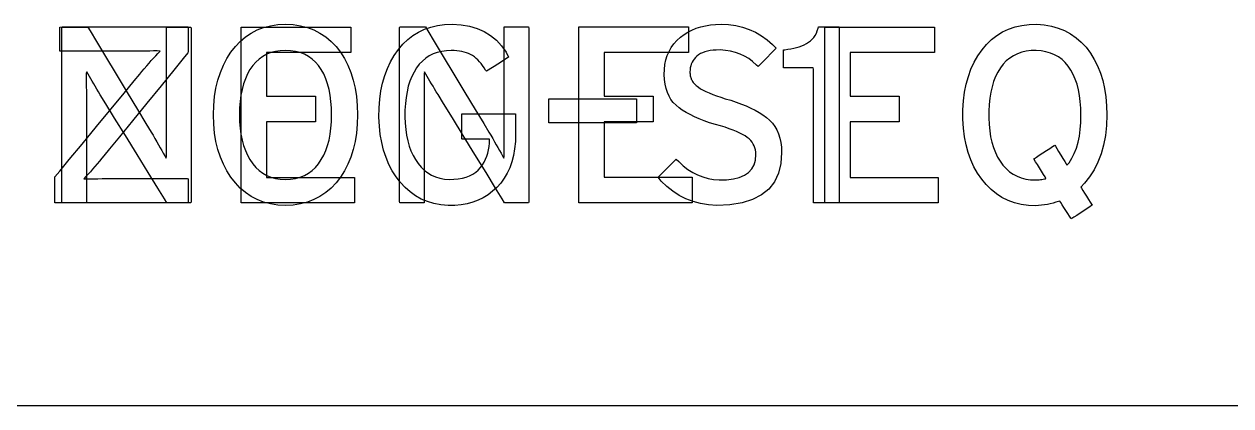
# Model space of a CAD drawing. Extents: x 1 to 47.7, y 0.2 to 35.
# Drawn here: x 20.286 to 20.953, y 9.74 to 9.951 of the extents above; entities that cross this region are included whole.
import ezdxf

# ---------------------------------------------------------------- set-up
doc = ezdxf.new("R2010")
doc.units = 0
doc.header["$MEASUREMENT"] = 0
doc.layers.add('4_2__4U__FRONT_PANEL_W_24_', color=7, linetype='CONTINUOUS')
doc.layers.add('5_1___24__TARGET_LEDS___12', color=7, linetype='CONTINUOUS')

msp = doc.modelspace()

# ---------------------------------------------------------------- linework, layer by layer
at = {"layer": '4_2__4U__FRONT_PANEL_W_24_'}
for points in [[(20.36491, 9.85225), (20.36354, 9.85448), (20.35989, 9.86041), (20.35463, 9.86895), (20.34845, 9.87899), (20.34202, 9.88943), (20.33603, 9.89915), (20.33116, 9.90706), (20.32809, 9.91205), (20.32711, 9.91365), (20.3262, 9.91517), (20.32532, 9.91666), (20.32447, 9.91809), (20.32364, 9.91949), (20.32285, 9.92084), (20.32209, 9.92215), (20.32135, 9.92341), (20.32065, 9.92463), (20.32035, 9.92384), (20.32036, 9.92151), (20.32036, 9.91909), (20.32037, 9.91661), (20.32039, 9.91405), (20.32041, 9.91141), (20.32043, 9.9087), (20.32045, 9.90591), (20.32048, 9.90305), (20.32049, 9.90127), (20.32049, 9.89675), (20.32049, 9.88994), (20.32049, 9.88176), (20.32049, 9.87313), (20.32049, 9.86495), (20.32049, 9.85814), (20.32049, 9.85362), (20.32048, 9.85225), (20.31984, 9.85225), (20.31841, 9.85225), (20.31643, 9.85225), (20.31414, 9.85225), (20.31181, 9.85225), (20.30966, 9.85225), (20.30797, 9.85225), (20.30696, 9.85225), (20.30679, 9.85294), (20.30679, 9.85923), (20.30679, 9.87069), (20.30679, 9.88555), (20.30679, 9.90204), (20.30679, 9.91841), (20.30679, 9.93289), (20.30679, 9.94371), (20.30679, 9.94913), (20.30706, 9.94944), (20.30824, 9.94944), (20.31011, 9.94944), (20.3124, 9.94944), (20.31487, 9.94944), (20.31724, 9.94944), (20.31925, 9.94944), (20.32066, 9.94944), (20.32118, 9.94944), (20.32249, 9.94727), (20.32597, 9.9415), (20.33098, 9.93319), (20.33688, 9.92341), (20.343, 9.91326), (20.34871, 9.9038), (20.35335, 9.8961), (20.35628, 9.89125), (20.35727, 9.88959), (20.35832, 9.88778), (20.35933, 9.88604), (20.36029, 9.88436), (20.36121, 9.88275), (20.36209, 9.88119), (20.36293, 9.8797), (20.36372, 9.87827), (20.36447, 9.87691), (20.36476, 9.87769), (20.36473, 9.8801), (20.36471, 9.88257), (20.36469, 9.88512), (20.36467, 9.88773), (20.36466, 9.89041), (20.36465, 9.89316), (20.36464, 9.89598), (20.36464, 9.89886), (20.36464, 9.90064), (20.36464, 9.90514), (20.36464, 9.91192), (20.36464, 9.92006), (20.36464, 9.92865), (20.36464, 9.9368), (20.36464, 9.94357), (20.36464, 9.94808), (20.36465, 9.94944), (20.36528, 9.94944), (20.36672, 9.94944), (20.3687, 9.94944), (20.37098, 9.94944), (20.37332, 9.94944), (20.37546, 9.94944), (20.37716, 9.94944), (20.37817, 9.94944), (20.37834, 9.94875), (20.37834, 9.94246), (20.37834, 9.931), (20.37834, 9.91614), (20.37834, 9.89965), (20.37834, 9.88328), (20.37834, 9.8688), (20.37834, 9.85798), (20.37834, 9.85256), (20.37808, 9.85225), (20.37698, 9.85225), (20.37524, 9.85225), (20.3731, 9.85225), (20.3708, 9.85225), (20.36859, 9.85225), (20.36671, 9.85225), (20.3654, 9.85225)], [(20.55785, 9.89029), (20.55769, 9.88613), (20.55728, 9.88218), (20.55663, 9.87846), (20.55572, 9.87496), (20.55456, 9.87169), (20.55315, 9.86864), (20.55149, 9.86582), (20.54958, 9.86322), (20.54743, 9.86083), (20.54509, 9.85866), (20.5426, 9.85674), (20.53995, 9.85509), (20.53713, 9.8537), (20.53416, 9.85258), (20.53102, 9.85171), (20.52772, 9.85111), (20.52426, 9.85077), (20.52046, 9.85075), (20.51645, 9.85113), (20.51265, 9.85186), (20.50906, 9.85294), (20.50567, 9.85437), (20.50249, 9.85614), (20.49951, 9.85827), (20.49674, 9.86074), (20.49417, 9.86355), (20.49179, 9.86666), (20.48964, 9.86997), (20.48776, 9.87352), (20.48616, 9.87729), (20.48483, 9.8813), (20.48377, 9.88555), (20.48299, 9.89002), (20.48248, 9.89473), (20.48225, 9.89967), (20.48234, 9.90471), (20.48271, 9.90953), (20.48337, 9.91413), (20.48429, 9.9185), (20.48549, 9.92264), (20.48696, 9.92656), (20.48871, 9.93025), (20.49073, 9.93371), (20.49302, 9.93694), (20.49549, 9.93988), (20.49816, 9.94248), (20.50104, 9.94473), (20.50413, 9.94663), (20.50742, 9.9482), (20.51091, 9.94941), (20.51462, 9.95029), (20.51853, 9.95082), (20.52277, 9.95099), (20.52771, 9.95066), (20.53231, 9.94987), (20.53655, 9.94862), (20.54045, 9.94691), (20.544, 9.94474), (20.5472, 9.94211), (20.55005, 9.93902), (20.55256, 9.93547), (20.55398, 9.93281), (20.55327, 9.93235), (20.5519, 9.93147), (20.55007, 9.93029), (20.54801, 9.92897), (20.54593, 9.92764), (20.54406, 9.92644), (20.5426, 9.92551), (20.54178, 9.92498), (20.54126, 9.92561), (20.54045, 9.92689), (20.53961, 9.92809), (20.53874, 9.92922), (20.53785, 9.93026), (20.53693, 9.93122), (20.53599, 9.93211), (20.53502, 9.93291), (20.53402, 9.93364), (20.53297, 9.93424), (20.53185, 9.93476), (20.53066, 9.93522), (20.52941, 9.9356), (20.52809, 9.93591), (20.52671, 9.93616), (20.52527, 9.93634), (20.52376, 9.93645), (20.52219, 9.93649), (20.51956, 9.93637), (20.51697, 9.936), (20.51452, 9.9354), (20.51223, 9.93457), (20.51009, 9.93349), (20.5081, 9.93218), (20.50626, 9.93064), (20.50457, 9.92886), (20.50303, 9.92684), (20.50164, 9.92457), (20.50042, 9.92211), (20.49937, 9.91948), (20.49849, 9.91666), (20.49777, 9.91365), (20.49723, 9.91046), (20.49686, 9.90709), (20.49665, 9.90353), (20.49662, 9.89982), (20.49675, 9.89623), (20.49705, 9.89282), (20.49752, 9.88958), (20.49816, 9.88653), (20.49897, 9.88366), (20.49995, 9.88097), (20.5011, 9.87846), (20.50242, 9.87613), (20.50389, 9.87396), (20.50552, 9.87198), (20.5073, 9.87026), (20.50922, 9.86879), (20.5113, 9.86757), (20.51353, 9.8666), (20.51591, 9.86589), (20.51844, 9.86542), (20.52111, 9.86521), (20.52374, 9.86527), (20.52615, 9.8655), (20.52839, 9.8659), (20.53048, 9.86647), (20.5324, 9.86719), (20.53415, 9.86808), (20.53575, 9.86913), (20.53718, 9.87035), (20.53845, 9.87173), (20.53951, 9.87321), (20.54045, 9.87475), (20.54126, 9.87634), (20.54194, 9.878), (20.54249, 9.87972), (20.54293, 9.8815), (20.54323, 9.88334), (20.54341, 9.88525), (20.54347, 9.88712), (20.54347, 9.88713), (20.54347, 9.88717), (20.54347, 9.88723), (20.54347, 9.8873), (20.54347, 9.88737), (20.54347, 9.88743), (20.54347, 9.88748), (20.54347, 9.88752), (20.54344, 9.88753), (20.54264, 9.88753), (20.541, 9.88753), (20.53876, 9.88753), (20.53622, 9.88753), (20.53362, 9.88753), (20.53126, 9.88753), (20.52938, 9.88753), (20.52828, 9.88753), (20.52809, 9.88762), (20.52809, 9.88851), (20.52809, 9.89012), (20.52809, 9.89222), (20.52809, 9.89456), (20.52809, 9.89689), (20.52809, 9.89898), (20.52809, 9.90056), (20.52809, 9.90141), (20.52851, 9.90148), (20.53074, 9.90148), (20.53442, 9.90148), (20.53903, 9.90148), (20.54405, 9.90148), (20.54897, 9.90148), (20.55324, 9.90148), (20.55636, 9.90148), (20.55781, 9.90148), (20.55785, 9.90122), (20.55785, 9.90026), (20.55785, 9.89879), (20.55785, 9.89701), (20.55785, 9.89512), (20.55785, 9.8933), (20.55785, 9.89176), (20.55785, 9.89069)], [(20.70501, 9.88015), (20.70461, 9.87402), (20.70331, 9.8686), (20.70108, 9.8639), (20.69795, 9.85991), (20.6939, 9.85664), (20.68895, 9.85407), (20.68307, 9.85223), (20.67629, 9.85109), (20.66922, 9.85072), (20.66459, 9.85109), (20.66018, 9.85184), (20.656, 9.85297), (20.65203, 9.85448), (20.6483, 9.85637), (20.64478, 9.85864), (20.64149, 9.8613), (20.63842, 9.86433), (20.63669, 9.86645), (20.63731, 9.86706), (20.63846, 9.86821), (20.63996, 9.86971), (20.64166, 9.8714), (20.64335, 9.87309), (20.64487, 9.87461), (20.64604, 9.87578), (20.64669, 9.87642), (20.64812, 9.87505), (20.65058, 9.87277), (20.65313, 9.87078), (20.65578, 9.86908), (20.65853, 9.86767), (20.66138, 9.86655), (20.66432, 9.86573), (20.66736, 9.86519), (20.6705, 9.86494), (20.67449, 9.86504), (20.67829, 9.8655), (20.68158, 9.86632), (20.68437, 9.86752), (20.68665, 9.86907), (20.68844, 9.871), (20.68972, 9.87329), (20.69049, 9.87594), (20.69077, 9.87896), (20.69072, 9.8803), (20.69054, 9.88149), (20.69025, 9.88262), (20.68984, 9.88371), (20.68932, 9.88475), (20.68867, 9.88574), (20.68791, 9.88667), (20.68702, 9.88756), (20.68601, 9.8884), (20.68479, 9.88922), (20.68339, 9.89004), (20.68182, 9.89085), (20.68006, 9.89165), (20.67812, 9.89244), (20.67601, 9.89323), (20.67371, 9.894), (20.67124, 9.89477), (20.66838, 9.89559), (20.66518, 9.89657), (20.66218, 9.8976), (20.65937, 9.89869), (20.65675, 9.89982), (20.65433, 9.90101), (20.6521, 9.90224), (20.65006, 9.90353), (20.64822, 9.90486), (20.64656, 9.90624), (20.64508, 9.90774), (20.64379, 9.90941), (20.64269, 9.91126), (20.64178, 9.91329), (20.64107, 9.91548), (20.64054, 9.91785), (20.6402, 9.92039), (20.64005, 9.92311), (20.64012, 9.92595), (20.64043, 9.92867), (20.64097, 9.93126), (20.64173, 9.9337), (20.64273, 9.936), (20.64395, 9.93815), (20.6454, 9.94017), (20.64708, 9.94204), (20.64899, 9.94378), (20.651, 9.94529), (20.65313, 9.94661), (20.65537, 9.94777), (20.65774, 9.94874), (20.66023, 9.94954), (20.66284, 9.95017), (20.66557, 9.95062), (20.66843, 9.9509), (20.67152, 9.95099), (20.67565, 9.95076), (20.67962, 9.9502), (20.68342, 9.94931), (20.68705, 9.94808), (20.69052, 9.94652), (20.69382, 9.94462), (20.69694, 9.9424), (20.69991, 9.93984), (20.70189, 9.93777), (20.70134, 9.93721), (20.70025, 9.93608), (20.69879, 9.93456), (20.69713, 9.93284), (20.69545, 9.93109), (20.69392, 9.92951), (20.69273, 9.92827), (20.69204, 9.92756), (20.691, 9.92843), (20.68895, 9.93031), (20.68677, 9.93195), (20.68447, 9.93335), (20.68203, 9.93451), (20.67947, 9.93543), (20.67677, 9.93611), (20.67395, 9.93655), (20.671, 9.93675), (20.66877, 9.93672), (20.66704, 9.9366), (20.66542, 9.93639), (20.66392, 9.93609), (20.66254, 9.93572), (20.66127, 9.93526), (20.66011, 9.93473), (20.65907, 9.9341), (20.65815, 9.9334), (20.65733, 9.9326), (20.65661, 9.93176), (20.65599, 9.93087), (20.65547, 9.92993), (20.65504, 9.92896), (20.6547, 9.92793), (20.65447, 9.92687), (20.65433, 9.92576), (20.65428, 9.92464), (20.6543, 9.92407), (20.65433, 9.92353), (20.65439, 9.923), (20.65447, 9.9225), (20.65458, 9.922), (20.65471, 9.92153), (20.65486, 9.92108), (20.65504, 9.92064), (20.65524, 9.9202), (20.65548, 9.91974), (20.65576, 9.91929), (20.65608, 9.91884), (20.65643, 9.9184), (20.65683, 9.91796), (20.65726, 9.91753), (20.65773, 9.9171), (20.65823, 9.91668), (20.659, 9.91612), (20.66019, 9.91535), (20.66157, 9.91458), (20.66314, 9.91381), (20.6649, 9.91302), (20.66685, 9.91223), (20.66899, 9.91144), (20.67131, 9.91063), (20.67384, 9.90982), (20.6768, 9.90893), (20.67983, 9.90794), (20.6827, 9.90689), (20.68541, 9.90579), (20.68796, 9.90464), (20.69035, 9.90342), (20.69259, 9.90216), (20.69466, 9.90083), (20.69658, 9.89945), (20.69832, 9.89798), (20.69986, 9.89634), (20.7012, 9.89453), (20.70233, 9.89255), (20.70327, 9.89041), (20.70401, 9.8881), (20.70454, 9.88562), (20.70488, 9.88297)], [(20.88493, 9.90088), (20.88468, 9.895), (20.88406, 9.88945), (20.88306, 9.88423), (20.88168, 9.87934), (20.87994, 9.87478), (20.87781, 9.87056), (20.87532, 9.86666), (20.87245, 9.8631), (20.87046, 9.86095), (20.87085, 9.86033), (20.87159, 9.85915), (20.87255, 9.8576), (20.87363, 9.85587), (20.8747, 9.85415), (20.87564, 9.85263), (20.87635, 9.85149), (20.8767, 9.85093), (20.87649, 9.85075), (20.87552, 9.85012), (20.87399, 9.84912), (20.87212, 9.8479), (20.87013, 9.8466), (20.86822, 9.84536), (20.86661, 9.84431), (20.86552, 9.8436), (20.86516, 9.84337), (20.86489, 9.84381), (20.86424, 9.84484), (20.86332, 9.84629), (20.86226, 9.84796), (20.86118, 9.84968), (20.86018, 9.85125), (20.85939, 9.8525), (20.85893, 9.85323), (20.85819, 9.85309), (20.8567, 9.85258), (20.85517, 9.85213), (20.85361, 9.85174), (20.85202, 9.85142), (20.85039, 9.85115), (20.84873, 9.85094), (20.84704, 9.85079), (20.84532, 9.8507), (20.84157, 9.85088), (20.83758, 9.85143), (20.8338, 9.85235), (20.83024, 9.85363), (20.82689, 9.85527), (20.82376, 9.85728), (20.82084, 9.85964), (20.81814, 9.86237), (20.81565, 9.86544), (20.81334, 9.86873), (20.81133, 9.87226), (20.8096, 9.87604), (20.80815, 9.88005), (20.80699, 9.88431), (20.80611, 9.88881), (20.80553, 9.89355), (20.80522, 9.89853), (20.80524, 9.90369), (20.80557, 9.90865), (20.80618, 9.91338), (20.80708, 9.91788), (20.80827, 9.92214), (20.80974, 9.92616), (20.81149, 9.92994), (20.81353, 9.93349), (20.81586, 9.9368), (20.81837, 9.93981), (20.82109, 9.94247), (20.82403, 9.94476), (20.82718, 9.9467), (20.83055, 9.94827), (20.83413, 9.94949), (20.83792, 9.95035), (20.84193, 9.95085), (20.84615, 9.95096), (20.85029, 9.95062), (20.85422, 9.94993), (20.85794, 9.94887), (20.86145, 9.94746), (20.86475, 9.94568), (20.86783, 9.94355), (20.8707, 9.94106), (20.87337, 9.93822), (20.87577, 9.93503), (20.87789, 9.93158), (20.87973, 9.92791), (20.88129, 9.92399), (20.88258, 9.91984), (20.88358, 9.91546), (20.88431, 9.91083), (20.88476, 9.90597)], [(20.87055, 9.90088), (20.87046, 9.90464), (20.87021, 9.90821), (20.86977, 9.91159), (20.86917, 9.91477), (20.86839, 9.91777), (20.86744, 9.92057), (20.86632, 9.92318), (20.86502, 9.9256), (20.86355, 9.92781), (20.86191, 9.92975), (20.86009, 9.93145), (20.85812, 9.9329), (20.85598, 9.93411), (20.85367, 9.93507), (20.8512, 9.93578), (20.84857, 9.93625), (20.84577, 9.93647), (20.84295, 9.9364), (20.84028, 9.93607), (20.83777, 9.93549), (20.83541, 9.93466), (20.83321, 9.93359), (20.83117, 9.93227), (20.82928, 9.93071), (20.82755, 9.9289), (20.82598, 9.92684), (20.82456, 9.92453), (20.82332, 9.92202), (20.82226, 9.91932), (20.82137, 9.91643), (20.82066, 9.91335), (20.82012, 9.91007), (20.81976, 9.90661), (20.81958, 9.90295), (20.81957, 9.89917), (20.81974, 9.89553), (20.82008, 9.89208), (20.8206, 9.88882), (20.8213, 9.88574), (20.82217, 9.88284), (20.82322, 9.88013), (20.82444, 9.8776), (20.82584, 9.87526), (20.8274, 9.87308), (20.82912, 9.87116), (20.83099, 9.86949), (20.83302, 9.86808), (20.8352, 9.86693), (20.83754, 9.86604), (20.84004, 9.86541), (20.8427, 9.86504), (20.84514, 9.86493), (20.84596, 9.86494), (20.84675, 9.86498), (20.84753, 9.86503), (20.84827, 9.8651), (20.84899, 9.8652), (20.84969, 9.86531), (20.85036, 9.86545), (20.85101, 9.8656), (20.85121, 9.8658), (20.85071, 9.8666), (20.84986, 9.86797), (20.84878, 9.86969), (20.8476, 9.87158), (20.84646, 9.87342), (20.84546, 9.87501), (20.84475, 9.87614), (20.84446, 9.87662), (20.84481, 9.87685), (20.8459, 9.87756), (20.84751, 9.87861), (20.84942, 9.87986), (20.85142, 9.88116), (20.85329, 9.88238), (20.85482, 9.88338), (20.85579, 9.88401), (20.85604, 9.88413), (20.85643, 9.88351), (20.8572, 9.88225), (20.85823, 9.88057), (20.85939, 9.87868), (20.86056, 9.87677), (20.8616, 9.87507), (20.8624, 9.87377), (20.86283, 9.87308), (20.86397, 9.87446), (20.86554, 9.87692), (20.8669, 9.87962), (20.86804, 9.88256), (20.86897, 9.88574), (20.86969, 9.88917), (20.87019, 9.89283), (20.87048, 9.89674)]]:
    msp.add_lwpolyline(points, close=True, dxfattribs=at)
for points in [[(20.40594, 9.85225), (20.40594, 9.94944), (20.46661, 9.94944), (20.46661, 9.93534), (20.42004, 9.93534), (20.42004, 9.91118), (20.44709, 9.91118), (20.44709, 9.89709), (20.42004, 9.89709), (20.42004, 9.86635), (20.46864, 9.86635), (20.46864, 9.85225), (20.40594, 9.85225)], [(20.72888, 9.85225), (20.72888, 9.94944), (20.78955, 9.94944), (20.78955, 9.93534), (20.74299, 9.93534), (20.74299, 9.91118), (20.77003, 9.91118), (20.77003, 9.89709), (20.74299, 9.89709), (20.74299, 9.86635), (20.79159, 9.86635), (20.79159, 9.85225), (20.72888, 9.85225)], [(20.57623, 9.89641), (20.57623, 9.90969), (20.62478, 9.90969), (20.62478, 9.89641), (20.57623, 9.89641)], [(21.26648, 9.74007), (19.77626, 9.74007)]]:
    msp.add_lwpolyline(points, dxfattribs=at)
at = {"layer": '5_1___24__TARGET_LEDS___12'}
for points in [[(20.30286, 9.85228), (20.30286, 9.8528), (20.30286, 9.85418), (20.30286, 9.85616), (20.30286, 9.8585), (20.30286, 9.86093), (20.30286, 9.86319), (20.30286, 9.86503), (20.30286, 9.86619), (20.30301, 9.86664), (20.30565, 9.86983), (20.31094, 9.87623), (20.31801, 9.88478), (20.32601, 9.89444), (20.33407, 9.90418), (20.34132, 9.91295), (20.34692, 9.91971), (20.35, 9.92343), (20.35111, 9.92477), (20.35245, 9.92637), (20.35376, 9.92791), (20.35506, 9.92941), (20.35632, 9.93086), (20.35757, 9.93225), (20.35879, 9.9336), (20.35998, 9.93489), (20.36115, 9.93614), (20.35962, 9.93626), (20.35758, 9.93621), (20.35547, 9.93616), (20.35329, 9.93613), (20.35104, 9.93609), (20.34873, 9.93607), (20.34634, 9.93605), (20.34388, 9.93604), (20.34169, 9.93604), (20.34002, 9.93604), (20.33624, 9.93604), (20.33102, 9.93604), (20.32501, 9.93604), (20.31885, 9.93604), (20.31321, 9.93604), (20.30873, 9.93604), (20.30608, 9.93604), (20.30564, 9.93614), (20.30564, 9.93701), (20.30564, 9.93859), (20.30564, 9.94064), (20.30564, 9.94292), (20.30564, 9.94518), (20.30564, 9.94718), (20.30564, 9.94867), (20.30564, 9.94942), (20.30699, 9.94946), (20.31281, 9.94946), (20.32203, 9.94946), (20.33337, 9.94946), (20.34553, 9.94946), (20.35724, 9.94946), (20.3672, 9.94946), (20.37412, 9.94946), (20.37671, 9.94946), (20.37671, 9.94895), (20.37671, 9.94757), (20.37671, 9.94559), (20.37671, 9.94327), (20.37671, 9.94085), (20.37671, 9.9386), (20.37671, 9.93677), (20.37671, 9.93561), (20.37656, 9.93516), (20.37395, 9.93196), (20.36872, 9.92556), (20.36172, 9.91701), (20.35382, 9.90734), (20.34586, 9.89759), (20.33868, 9.88882), (20.33315, 9.88205), (20.33011, 9.87833), (20.32902, 9.87698), (20.3277, 9.87537), (20.32639, 9.87381), (20.32511, 9.87231), (20.32384, 9.87086), (20.3226, 9.86947), (20.32137, 9.86813), (20.32016, 9.86684), (20.31896, 9.8656), (20.32049, 9.86548), (20.32253, 9.86554), (20.32464, 9.86558), (20.32682, 9.86562), (20.32906, 9.86565), (20.33138, 9.86567), (20.33377, 9.86569), (20.33623, 9.8657), (20.33842, 9.8657), (20.3402, 9.8657), (20.3442, 9.8657), (20.34975, 9.8657), (20.35614, 9.8657), (20.36268, 9.8657), (20.36867, 9.8657), (20.37342, 9.8657), (20.37624, 9.8657), (20.37671, 9.86561), (20.37671, 9.86474), (20.37671, 9.86316), (20.37671, 9.8611), (20.37671, 9.85883), (20.37671, 9.85657), (20.37671, 9.85457), (20.37671, 9.85307), (20.37671, 9.85232), (20.3753, 9.85228), (20.36926, 9.85228), (20.35968, 9.85228), (20.3479, 9.85228), (20.33525, 9.85228), (20.32309, 9.85228), (20.31274, 9.85228), (20.30555, 9.85228)], [(20.47043, 9.90091), (20.47026, 9.89573), (20.46979, 9.89081), (20.46904, 9.88614), (20.46801, 9.88171), (20.46668, 9.87754), (20.46507, 9.87362), (20.46317, 9.86994), (20.46099, 9.86651), (20.4585, 9.86331), (20.45576, 9.86043), (20.45281, 9.85792), (20.44963, 9.85579), (20.44624, 9.85403), (20.44263, 9.85264), (20.4388, 9.85163), (20.43475, 9.85099), (20.43049, 9.85072), (20.42626, 9.85099), (20.42225, 9.85163), (20.41846, 9.85264), (20.41489, 9.85403), (20.41155, 9.85579), (20.40843, 9.85792), (20.40552, 9.86043), (20.40284, 9.86331), (20.40035, 9.86651), (20.39812, 9.86994), (20.39617, 9.87362), (20.39452, 9.87754), (20.39317, 9.88171), (20.3921, 9.88614), (20.39133, 9.89081), (20.39086, 9.89573), (20.39068, 9.90091), (20.39086, 9.90608), (20.39133, 9.91101), (20.3921, 9.9157), (20.39317, 9.92014), (20.39452, 9.92434), (20.39617, 9.9283), (20.39812, 9.93201), (20.40035, 9.93548), (20.40284, 9.93868), (20.40552, 9.94152), (20.40843, 9.94398), (20.41155, 9.94608), (20.41489, 9.94781), (20.41846, 9.94917), (20.42225, 9.95015), (20.42626, 9.95077), (20.43049, 9.95102), (20.43475, 9.95077), (20.4388, 9.95015), (20.44263, 9.94917), (20.44624, 9.94781), (20.44963, 9.94608), (20.45281, 9.94398), (20.45576, 9.94152), (20.4585, 9.93868), (20.46099, 9.93548), (20.46317, 9.93201), (20.46507, 9.9283), (20.46668, 9.92434), (20.46801, 9.92014), (20.46904, 9.9157), (20.46979, 9.91101), (20.47026, 9.90608)], [(20.55174, 9.85228), (20.55038, 9.85451), (20.54672, 9.86044), (20.54146, 9.86898), (20.53528, 9.87902), (20.52886, 9.88945), (20.52287, 9.89918), (20.518, 9.90709), (20.51493, 9.91207), (20.51395, 9.91368), (20.51304, 9.9152), (20.51216, 9.91668), (20.5113, 9.91812), (20.51048, 9.91951), (20.50969, 9.92087), (20.50892, 9.92217), (20.50819, 9.92344), (20.50748, 9.92466), (20.50719, 9.92387), (20.50719, 9.92153), (20.5072, 9.91912), (20.50721, 9.91664), (20.50722, 9.91407), (20.50724, 9.91144), (20.50726, 9.90872), (20.50729, 9.90594), (20.50732, 9.90308), (20.50732, 9.9013), (20.50732, 9.89677), (20.50732, 9.88997), (20.50732, 9.88179), (20.50732, 9.87315), (20.50732, 9.86498), (20.50732, 9.85817), (20.50732, 9.85365), (20.50731, 9.85228), (20.50668, 9.85228), (20.50525, 9.85228), (20.50326, 9.85228), (20.50098, 9.85228), (20.49864, 9.85228), (20.4965, 9.85228), (20.4948, 9.85228), (20.49379, 9.85228), (20.49363, 9.85296), (20.49363, 9.85926), (20.49363, 9.87072), (20.49363, 9.88557), (20.49363, 9.90207), (20.49363, 9.91843), (20.49363, 9.93291), (20.49363, 9.94374), (20.49363, 9.94916), (20.4939, 9.94946), (20.49508, 9.94946), (20.49694, 9.94946), (20.49924, 9.94946), (20.5017, 9.94946), (20.50407, 9.94946), (20.50609, 9.94946), (20.50749, 9.94946), (20.50802, 9.94946), (20.50932, 9.9473), (20.5128, 9.94152), (20.51782, 9.93321), (20.52371, 9.92344), (20.52984, 9.91329), (20.53554, 9.90382), (20.54019, 9.89613), (20.54311, 9.89127), (20.5441, 9.88962), (20.54515, 9.88781), (20.54616, 9.88607), (20.54713, 9.88439), (20.54805, 9.88277), (20.54893, 9.88122), (20.54976, 9.87973), (20.55056, 9.8783), (20.5513, 9.87694), (20.55159, 9.87772), (20.55157, 9.88012), (20.55154, 9.8826), (20.55152, 9.88514), (20.55151, 9.88776), (20.55149, 9.89044), (20.55148, 9.89319), (20.55148, 9.896), (20.55147, 9.89889), (20.55147, 9.90067), (20.55147, 9.90517), (20.55147, 9.91195), (20.55147, 9.92009), (20.55147, 9.92868), (20.55147, 9.93682), (20.55147, 9.9436), (20.55147, 9.9481), (20.55148, 9.94946), (20.55212, 9.94946), (20.55355, 9.94946), (20.55553, 9.94946), (20.55782, 9.94946), (20.56016, 9.94946), (20.5623, 9.94946), (20.564, 9.94946), (20.565, 9.94946), (20.56517, 9.94878), (20.56517, 9.94248), (20.56517, 9.93103), (20.56517, 9.91617), (20.56517, 9.89968), (20.56517, 9.88331), (20.56517, 9.86883), (20.56517, 9.858), (20.56517, 9.85259), (20.56492, 9.85228), (20.56382, 9.85228), (20.56208, 9.85228), (20.55993, 9.85228), (20.55763, 9.85228), (20.55542, 9.85228), (20.55354, 9.85228), (20.55223, 9.85228)], [(20.72264, 9.85228), (20.72264, 9.85513), (20.72264, 9.86272), (20.72264, 9.87358), (20.72264, 9.88626), (20.72264, 9.89931), (20.72264, 9.91126), (20.72264, 9.92067), (20.72264, 9.92607), (20.72248, 9.92681), (20.72127, 9.92681), (20.71916, 9.92681), (20.71648, 9.92681), (20.71356, 9.92681), (20.71072, 9.92681), (20.70828, 9.92681), (20.70659, 9.92681), (20.70595, 9.92681), (20.70595, 9.9272), (20.70595, 9.92822), (20.70595, 9.92968), (20.70595, 9.93139), (20.70595, 9.93315), (20.70595, 9.93475), (20.70595, 9.93602), (20.70595, 9.93675), (20.70681, 9.93692), (20.7085, 9.93711), (20.71013, 9.93737), (20.71171, 9.9377), (20.71322, 9.93809), (20.71468, 9.93854), (20.71608, 9.93907), (20.71742, 9.93965), (20.7187, 9.94031), (20.71988, 9.94101), (20.72096, 9.94181), (20.72193, 9.94272), (20.72279, 9.94372), (20.72355, 9.94482), (20.72419, 9.94602), (20.72473, 9.94732), (20.72517, 9.94872), (20.72546, 9.94946), (20.72628, 9.94946), (20.72772, 9.94946), (20.72955, 9.94946), (20.73155, 9.94946), (20.73349, 9.94946), (20.73515, 9.94946), (20.73631, 9.94946), (20.73675, 9.94946), (20.73675, 9.94574), (20.73675, 9.93585), (20.73675, 9.92169), (20.73675, 9.90515), (20.73675, 9.88814), (20.73675, 9.87256), (20.73675, 9.86029), (20.73675, 9.85325), (20.73661, 9.85228), (20.73559, 9.85228), (20.73381, 9.85228), (20.73154, 9.85228), (20.72907, 9.85228), (20.72667, 9.85228), (20.72462, 9.85228), (20.72318, 9.85228)], [(20.45605, 9.90091), (20.45597, 9.90473), (20.4557, 9.90835), (20.45525, 9.91177), (20.45463, 9.915), (20.45383, 9.91803), (20.45285, 9.92086), (20.45169, 9.92349), (20.45035, 9.92593), (20.44883, 9.92813), (20.44713, 9.93007), (20.44526, 9.93175), (20.44322, 9.93318), (20.44101, 9.93436), (20.43863, 9.93528), (20.43609, 9.93595), (20.43337, 9.93636), (20.43049, 9.93652), (20.42766, 9.93636), (20.425, 9.93595), (20.4225, 9.93528), (20.42015, 9.93436), (20.41798, 9.93318), (20.41596, 9.93175), (20.4141, 9.93007), (20.41241, 9.92813), (20.41087, 9.92593), (20.40951, 9.92349), (20.40833, 9.92086), (20.40733, 9.91803), (20.40651, 9.915), (20.40587, 9.91177), (20.40542, 9.90835), (20.40515, 9.90473), (20.40506, 9.90091), (20.40515, 9.89713), (20.40542, 9.89355), (20.40587, 9.89017), (20.40651, 9.88698), (20.40733, 9.88398), (20.40833, 9.88118), (20.40951, 9.87857), (20.41087, 9.87615), (20.41241, 9.8739), (20.4141, 9.87186), (20.41596, 9.8701), (20.41798, 9.86861), (20.42015, 9.86739), (20.4225, 9.86645), (20.425, 9.86577), (20.42766, 9.86536), (20.43049, 9.86523), (20.43337, 9.86536), (20.43609, 9.86577), (20.43863, 9.86645), (20.44101, 9.86739), (20.44322, 9.86861), (20.44526, 9.8701), (20.44713, 9.87186), (20.44883, 9.8739), (20.45035, 9.87615), (20.45169, 9.87857), (20.45285, 9.88118), (20.45383, 9.88398), (20.45463, 9.88698), (20.45525, 9.89017), (20.4557, 9.89355), (20.45597, 9.89713)]]:
    msp.add_lwpolyline(points, close=True, dxfattribs=at)
msp.add_lwpolyline([(20.59277, 9.85228), (20.59277, 9.94946), (20.65343, 9.94946), (20.65343, 9.93536), (20.60688, 9.93536), (20.60688, 9.91121), (20.63392, 9.91121), (20.63392, 9.89712), (20.60688, 9.89712), (20.60688, 9.86638), (20.65548, 9.86638), (20.65548, 9.85228), (20.59277, 9.85228)], dxfattribs=at)

doc.saveas('drawing.dxf')
